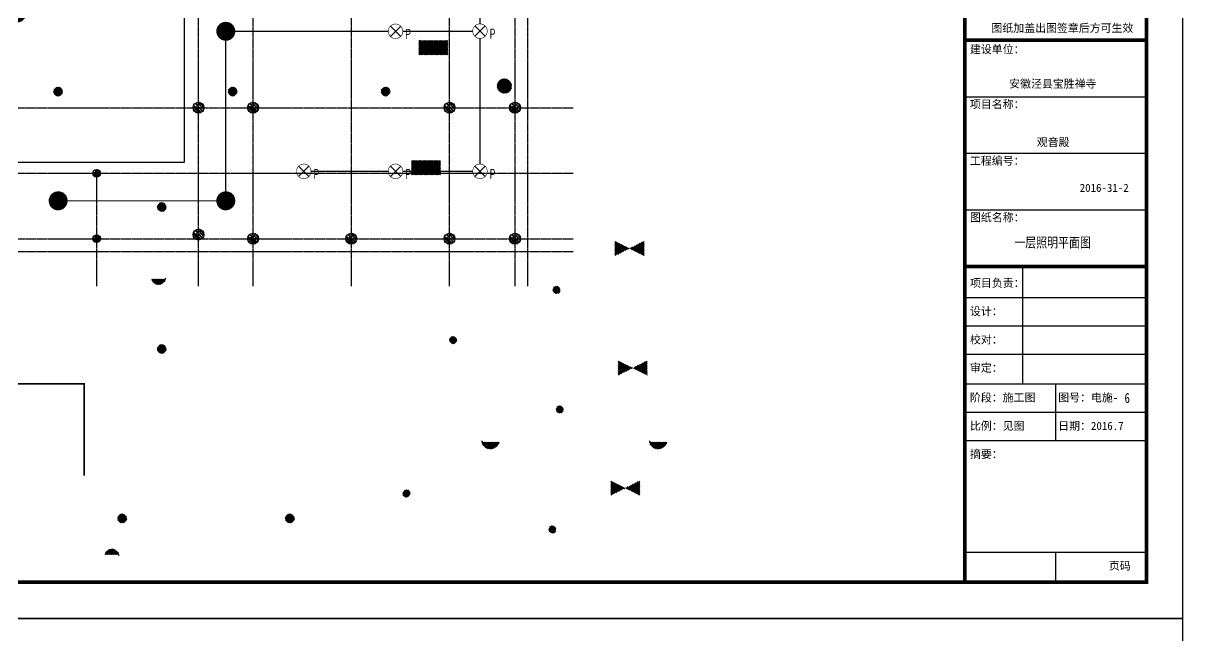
# Model space of a CAD drawing. Extents: x -137808 to 103746506, y -332957 to -111547.
# Drawn here: x 139043 to 170921, y -233222 to -216387 of the extents above; entities that cross this region are included whole.
import ezdxf

# ---------------------------------------------------------------- set-up
doc = ezdxf.new("R2010")
doc.units = 0
doc.header["$LTSCALE"] = 25
doc.header["$MEASUREMENT"] = 0
doc.linetypes.add('DOTE', pattern=[2.42, 2, -0.2, 0.02, -0.2])
doc.layers.get('0').update_dxf_attribs({"linetype": 'CONTINUOUS'})
for name, color, linetype in [('DOTE', 1, 'DOTE'), ('PUB_TITLE', 4, 'CONTINUOUS'), ('电-强电平面-线缆', 3, 'CONTINUOUS'), ('设备-照明', 3, 'CONTINUOUS'), ('设备-箱柜', 3, 'CONTINUOUS')]:
    doc.layers.add(name, color=color, linetype=linetype)
doc.styles.add('-楷体_GB2312', font='', dxfattribs={"width": 0.8})
doc.styles.add('IDQSTYLE', font='txt.shx', dxfattribs={"width": 0.7, "bigfont": 'hztxt.shx'})
doc.styles.get("Standard").update_dxf_attribs({"font": 'GBENOR', "bigfont": 'GBCBIG'})
doc.styles.add('仿宋', font='')
doc.styles.get('-楷体_GB2312').set_extended_font_data('KaiTi_GB2312')
doc.styles.get('仿宋').set_extended_font_data('FangSong')

# ---------------------------------------------------------------- blocks, each defined once
blk = doc.blocks.new('tjnhty')
for p, q in [((1267557, -1759313), (1272551, -1759313)), ((1267557, -1760867), (1272551, -1760867)), ((1267557, -1762422), (1272551, -1762422)), ((1267557, -1763977), (1272551, -1763977)), ((1269142, -1763977), (1269142, -1767203)), ((1267557, -1764832), (1272551, -1764832)), ((1267557, -1765609), (1272551, -1765609)), ((1267557, -1766386), (1272551, -1766386)), ((1267557, -1766386), (1272551, -1766386)), ((1267557, -1767203), (1272551, -1767203)), ((1270054, -1767203), (1270054, -1768757)), ((1267557, -1767980), (1272551, -1767980)), ((1267557, -1768757), (1272551, -1768757)), ((1267557, -1771828), (1272551, -1771828)), ((1270054, -1771828), (1270054, -1772653))]:
    blk.add_line(p, q)
at = {"const_width": 100}
for points in [[(1267557, -1732653), (1267557, -1772653)], [(1267557, -1757758), (1272551, -1757758)], [(1267557, -1763977), (1272551, -1763977)]]:
    blk.add_lwpolyline(points, dxfattribs=at)
blk.add_lwpolyline([(1267557, -1732653), (1272551, -1732653), (1272551, -1772653), (1267557, -1772653)], close=True, dxfattribs=at)
at = {"style": '仿宋'}
for s, p in [('图纸加盖出图签章后方可生效', (1268291, -1757535)), ('建设单位：', (1267699, -1758119)), ('安徽泾县宝胜禅寺', (1268778, -1759066)), ('项目名称：', (1267699, -1759630)), ('观音殿', (1269535, -1760674)), ('工程编号：', (1267699, -1761185)), ('2016-31-2', (1270717, -1761927)), ('图纸名称：', (1267699, -1762740)), ('项目负责：', (1267699, -1764543)), ('设计：', (1267699, -1765321)), ('校对：', (1267699, -1766098)), ('审定：', (1267699, -1766875)), ('阶段：施工图', (1267699, -1767691)), ('图号：电施-', (1270126, -1767691)), ('比例：见图', (1267699, -1768469)), ('日期：2016.7', (1270126, -1768469)), ('摘要：', (1267699, -1769246)), ('页码', (1271520, -1772312))]:
    blk.add_text(s, height=220, dxfattribs=at).set_placement(p)
blk = doc.blocks.new('HC000001')
at = {"color": 0, "linetype": 'Continuous'}
for p, q in [((1.77, 1.77), (-1.77, -1.77)), ((-1.77, 1.77), (1.77, -1.77))]:
    blk.add_line(p, q, dxfattribs=at)
at = {"color": 0, "linetype": 'Continuous', "const_width": 0.2}
blk.add_lwpolyline([(1.77, -1.77, 0.198912), (2.5, 0, 0.198912), (1.77, 1.77, 0.198912), (0, 2.5, 0.198912), (-1.77, 1.77, 0.198912), (-2.5, 0, 0.198912), (-1.77, -1.77, 0.198912), (0, -2.5, 0.198912)], format="xyb", close=True, dxfattribs=at)
at = {"color": 0, "style": 'IDQSTYLE', "width": 0.7}
for tag, p in [('PSFHATT', (-5.49, 3.24)), ('C', (3.36, -2.66))]:
    blk.add_attdef(tag, p, '', height=2.5, dxfattribs=at)
blk = doc.blocks.new('*X')
at = {"color": 0, "linetype": 'Continuous'}
for p, q in [((192.59, 446.72), (193.93, 448.06)), ((192.59, 446.72), (193.87, 448.01)), ((192.65, 447.21), (193.44, 448)), ((192.65, 446.36), (194.23, 447.94)), ((192.67, 446.38), (194.27, 447.98)), ((192.69, 447.24), (193.35, 447.91)), ((192.79, 446.07), (194.52, 447.8)), ((192.81, 446.1), (194.55, 447.84)), ((192.98, 445.84), (194.75, 447.61)), ((193.01, 445.87), (194.78, 447.64)), ((193.23, 445.66), (194.93, 447.37)), ((193.27, 445.7), (194.95, 447.39)), ((193.53, 445.54), (195.05, 447.06)), ((193.58, 445.59), (195.06, 447.07)), ((193.92, 445.51), (195.08, 446.67)), ((193.98, 445.57), (195.08, 446.67)), ((194.61, 445.77), (194.82, 445.99)), ((163.77, 434.88), (163.89, 435)), ((163.77, 434.45), (164.18, 434.86)), ((163.77, 434.03), (164.46, 434.72)), ((163.77, 433.6), (164.74, 434.57)), ((163.77, 433.18), (165.02, 434.43)), ((163.77, 432.76), (165.31, 434.29)), ((163.77, 432.33), (165.59, 434.15)), ((163.77, 431.91), (165.87, 434.01)), ((163.77, 431.48), (166.16, 433.87)), ((163.77, 431.06), (166.44, 433.73)), ((163.77, 430.63), (166.72, 433.58)), ((169.55, 432.17), (171.11, 433.73)), ((169.83, 432.03), (171.96, 434.15)), ((170.12, 431.89), (172.8, 434.58)), ((170.4, 431.75), (173.65, 435)), ((170.68, 431.6), (173.77, 434.69)), ((170.96, 431.46), (173.77, 434.27)), ((171.25, 431.32), (173.77, 433.85)), ((163.77, 430.21), (167, 433.44)), ((164.32, 430.33), (167.29, 433.3)), ((165.17, 430.76), (167.57, 433.16)), ((166.02, 431.18), (167.85, 433.02)), ((166.86, 431.61), (168.14, 432.88)), ((167.71, 432.03), (168.42, 432.74)), ((168.56, 432.45), (168.7, 432.59)), ((168.98, 432.45), (169.41, 432.88)), ((169.27, 432.31), (170.26, 433.3)), ((171.53, 431.18), (173.77, 433.42)), ((171.81, 431.04), (173.77, 433)), ((172.1, 430.9), (173.77, 432.57)), ((172.38, 430.76), (173.77, 432.15)), ((172.66, 430.61), (173.77, 431.72)), ((172.94, 430.47), (173.77, 431.3)), ((173.23, 430.33), (173.77, 430.88)), ((173.51, 430.19), (173.77, 430.45)), ((232.27, 320.09), (237.18, 325)), ((232.27, 320.51), (236.75, 325)), ((232.27, 320.94), (236.33, 325)), ((232.27, 321.36), (235.9, 325)), ((232.27, 321.79), (235.48, 325)), ((232.27, 322.21), (235.06, 325)), ((232.27, 322.63), (234.63, 325)), ((232.27, 323.06), (234.21, 325)), ((232.27, 323.48), (233.78, 325)), ((232.27, 323.91), (233.36, 325)), ((232.27, 324.33), (232.93, 325)), ((232.27, 324.76), (232.51, 325)), ((232.6, 320), (237.6, 325)), ((233.02, 320), (238.02, 325)), ((233.45, 320), (238.45, 325)), ((233.87, 320), (238.87, 325)), ((234.3, 320), (239.3, 325)), ((234.72, 320), (239.72, 325)), ((235.15, 320), (240.15, 325)), ((235.57, 320), (240.57, 325)), ((235.99, 320), (240.99, 325)), ((236.42, 320), (241.42, 325)), ((236.84, 320), (241.84, 325)), ((237.27, 320), (242.27, 325)), ((237.69, 320), (242.27, 324.57)), ((238.12, 320), (242.27, 324.15)), ((238.54, 320), (242.27, 323.72)), ((238.96, 320), (242.27, 323.3)), ((239.39, 320), (242.27, 322.88)), ((239.81, 320), (242.27, 322.45)), ((240.24, 320), (242.27, 322.03)), ((240.66, 320), (242.27, 321.6)), ((241.09, 320), (242.27, 321.18)), ((241.51, 320), (242.27, 320.75)), ((241.93, 320), (242.27, 320.33)), ((278.36, 223.2), (280.79, 225.63)), ((278.36, 222.93), (281.06, 225.62)), ((278.39, 223.51), (280.47, 225.6)), ((278.4, 222.68), (281.31, 225.59)), ((278.45, 222.45), (279.79, 223.79)), ((278.47, 223.88), (280.11, 225.52)), ((278.52, 222.24), (279.62, 223.34)), ((278.69, 224.39), (279.6, 225.29)), ((279.61, 223.04), (280.95, 224.38)), ((279.62, 223.34), (280.65, 224.37)), ((279.65, 222.8), (281.19, 224.34)), ((279.73, 222.59), (281.39, 224.26)), ((279.79, 223.79), (280.2, 224.2)), ((279.83, 222.42), (281.57, 224.16)), ((279.94, 223.09), (280.9, 224.05)), ((279.96, 222.26), (281.73, 224.03)), ((279.99, 222.85), (281.14, 224)), ((279.99, 223.42), (280.57, 224)), ((280.07, 222.66), (281.33, 223.91)), ((280.11, 222.13), (281.86, 223.88)), ((280.2, 224.2), (281.54, 225.54)), ((280.2, 222.5), (281.49, 223.79)), ((280.29, 222.02), (281.97, 223.7)), ((280.35, 222.37), (281.62, 223.64)), ((280.36, 220.68), (283.31, 223.63)), ((280.49, 221.94), (282.05, 223.5)), ((280.54, 222.27), (281.71, 223.45)), ((280.61, 220.65), (283.34, 223.38)), ((280.65, 224.37), (281.75, 225.47)), ((280.72, 221.89), (282.1, 223.27)), ((280.77, 222.22), (281.77, 223.22)), ((280.95, 224.38), (281.95, 225.38)), ((281.19, 224.34), (282.13, 225.28)), ((281.39, 224.26), (282.3, 225.17)), ((281.57, 224.16), (282.46, 225.05)), ((281.73, 224.03), (282.61, 224.91)), ((281.86, 223.88), (282.75, 224.77)), ((281.97, 223.7), (282.87, 224.61)), ((281.98, 222.58), (283.25, 223.85)), ((282.05, 223.5), (282.99, 224.44)), ((282.1, 223.27), (283.09, 224.26)), ((282.1, 222.98), (283.18, 224.06)), ((278.61, 222.04), (279.61, 223.04)), ((278.71, 221.86), (279.65, 222.8)), ((278.82, 221.68), (279.73, 222.59)), ((278.94, 221.52), (279.83, 222.42)), ((279.08, 221.38), (279.96, 222.26)), ((279.22, 221.24), (280.11, 222.13)), ((279.38, 221.11), (280.29, 222.02)), ((279.55, 221), (280.49, 221.94)), ((279.73, 220.9), (280.72, 221.89)), ((279.93, 220.81), (281.01, 221.89)), ((280.14, 220.74), (281.41, 222.01)), ((280.88, 220.63), (283.36, 223.11)), ((281.01, 221.89), (282.1, 222.98)), ((281.08, 222.24), (281.74, 222.91)), ((281.18, 220.65), (283.33, 222.81)), ((281.41, 222.01), (281.98, 222.58)), ((281.54, 220.73), (283.26, 222.45)), ((282.01, 220.91), (283.07, 221.98)), ((159.6, 156.77), (159.62, 156.79)), ((159.66, 156.55), (159.91, 156.79)), ((159.75, 156.35), (160.19, 156.79)), ((159.84, 156.17), (160.47, 156.79)), ((159.95, 155.99), (160.75, 156.79)), ((160.08, 155.83), (161.04, 156.79)), ((160.21, 155.68), (161.32, 156.79)), ((160.35, 155.55), (161.6, 156.79)), ((160.51, 155.42), (161.89, 156.79)), ((160.68, 155.3), (162.17, 156.79)), ((160.86, 155.2), (162.45, 156.79)), ((161.05, 155.11), (162.73, 156.79)), ((161.26, 155.03), (163.02, 156.79)), ((161.48, 154.98), (163.3, 156.79)), ((161.72, 154.93), (163.58, 156.79)), ((161.99, 154.92), (163.87, 156.79)), ((162.29, 154.93), (164.49, 157.14)), ((162.63, 155), (164.43, 156.79)), ((163.08, 155.16), (164.27, 156.35)), ((262, 135.85), (263.24, 137.09)), ((262, 135.85), (263.24, 137.09)), ((262, 135.85), (263.24, 137.09)), ((262, 135.85), (263.24, 137.09)), ((262.02, 135.59), (263.5, 137.07)), ((262.02, 135.59), (263.5, 137.07)), ((262.02, 135.59), (263.5, 137.07)), ((262.02, 135.59), (263.5, 137.07)), ((262.05, 136.18), (262.91, 137.04)), ((262.05, 136.18), (262.91, 137.04)), ((262.05, 136.18), (262.91, 137.04)), ((262.05, 136.18), (262.91, 137.04)), ((262.09, 135.37), (263.71, 137)), ((262.09, 135.37), (263.71, 137)), ((262.09, 135.37), (263.71, 137)), ((262.09, 135.37), (263.71, 137)), ((262.18, 135.19), (263.9, 136.91)), ((262.18, 135.19), (263.9, 136.91)), ((262.18, 135.19), (263.9, 136.91)), ((262.18, 135.19), (263.9, 136.91)), ((262.3, 135.02), (264.07, 136.79)), ((262.3, 135.02), (264.07, 136.79)), ((262.3, 135.02), (264.07, 136.79)), ((262.3, 135.02), (264.07, 136.79)), ((262.44, 134.88), (264.21, 136.64)), ((262.44, 134.88), (264.21, 136.64)), ((262.44, 134.88), (264.21, 136.64)), ((262.44, 134.88), (264.21, 136.64)), ((262.61, 134.77), (264.32, 136.48)), ((262.61, 134.77), (264.32, 136.48)), ((262.61, 134.77), (264.32, 136.48)), ((262.61, 134.77), (264.32, 136.48)), ((262.8, 134.67), (264.42, 136.29)), ((262.8, 134.67), (264.42, 136.29)), ((262.8, 134.67), (264.42, 136.29)), ((262.8, 134.67), (264.42, 136.29)), ((263.02, 134.61), (264.48, 136.07)), ((263.02, 134.61), (264.48, 136.07)), ((263.02, 134.61), (264.48, 136.07)), ((263.02, 134.61), (264.48, 136.07)), ((263.28, 134.59), (264.5, 135.8)), ((263.28, 134.59), (264.5, 135.8)), ((263.28, 134.59), (264.5, 135.8)), ((263.28, 134.59), (264.5, 135.8)), ((263.62, 134.65), (264.44, 135.46)), ((263.62, 134.65), (264.44, 135.46)), ((263.62, 134.65), (264.44, 135.46)), ((263.62, 134.65), (264.44, 135.46))]:
    blk.add_line(p, q, dxfattribs=at)
blk = doc.blocks.new('HC000057')
at = {"color": 0, "linetype": 'Continuous', "const_width": 0.2}
blk.add_lwpolyline([(1.77, -1.77, 0.198912), (2.5, 0, 0.198912), (1.77, 1.77, 0.198912), (0, 2.5, 0.198912), (-1.77, 1.77, 0.198912), (-2.5, 0, 0.198912), (-1.77, -1.77, 0.198912), (0, -2.5, 0.198912)], format="xyb", close=True, dxfattribs=at)
at = {"color": 0, "linetype": 'Continuous'}
for start, end in [(135, 180), (180, 225), (90, 135), (45, 90), (0, 45), (315, 0), (225, 270), (270, 315)]:
    blk.add_arc((0, 0), 1.25, start, end, dxfattribs=at)
blk.add_blockref('*X', (-280.86, -223.13), dxfattribs=at)
at = {"color": 0, "style": 'IDQSTYLE', "width": 0.7}
blk.add_attdef('PSFHATT', (4.5, -2.5), '', height=2.5, dxfattribs=at)
blk = doc.blocks.new('HC000429')
at = {"color": 0, "linetype": 'Continuous'}
blk.add_blockref('*X', (-237.27, -322.5), dxfattribs=at)
at = {"color": 0, "style": 'IDQSTYLE', "width": 0.7}
blk.add_attdef('PSFHATT', (7, -2.5), '', height=2.5, dxfattribs=at)
blk = doc.blocks.new('HC000799')
at = {"color": 0, "linetype": 'Continuous'}
blk.add_blockref('*X', (-263.19, -134.66), dxfattribs=at)
at = {"color": 0, "style": 'IDQSTYLE', "width": 0.7}
blk.add_attdef('PSFHATT', (7, -2.5), '', height=2.5, dxfattribs=at)

msp = doc.modelspace()

# ---------------------------------------------------------------- hatches: boundary and pattern name
h = msp.add_hatch()
h.set_pattern_fill('木材', color=251, scale=20, style=0)
h.set_pattern_definition([(130, (254233.125, -138757.41), (-51.847064, 186.24683), [1200, -160, 400, -80]), (130, (254126.72, -138717.41), (132.93014, 7.10905), [240, -26.4, 480, -60]), (130, (254193.125, -138689.41), (-226.339663, 353.127904), [640, -112, 320, -80])])
h.paths.add_polyline_path([(144013, -218709, -1), (143713, -218709, -1)])
h = msp.add_hatch()
h.set_pattern_fill('木材', color=251, scale=20, style=0)
h.set_pattern_definition([(130, (255733.125, -138757.41), (-51.847064, 186.24683), [1200, -160, 400, -80]), (130, (255626.72, -138717.41), (132.93014, 7.10905), [240, -26.4, 480, -60]), (130, (255693.125, -138689.41), (-226.339663, 353.127904), [640, -112, 320, -80])])
h.paths.add_polyline_path([(145513, -218709, -1), (145213, -218709, -1)])
h = msp.add_hatch()
h.set_pattern_fill('木材', color=251, scale=20, style=0)
h.set_pattern_definition([(130, (261133.125, -138757.41), (-51.847064, 186.24683), [1200, -160, 400, -80]), (130, (261026.72, -138717.41), (132.93014, 7.10905), [240, -26.4, 480, -60]), (130, (261093.125, -138689.41), (-226.339663, 353.127904), [640, -112, 320, -80])])
h.paths.add_polyline_path([(150913, -218709, -1), (150613, -218709, -1)])
h = msp.add_hatch()
h.set_pattern_fill('木材', color=251, scale=20, style=0)
h.set_pattern_definition([(130, (262933.125, -138757.41), (-51.847064, 186.24683), [1200, -160, 400, -80]), (130, (262826.72, -138717.41), (132.93014, 7.10905), [240, -26.4, 480, -60]), (130, (262893.125, -138689.41), (-226.339663, 353.127904), [640, -112, 320, -80])])
h.paths.add_polyline_path([(152713, -218709, -1), (152413, -218709, -1)])
h = msp.add_hatch()
h.set_pattern_fill('木材', color=251, scale=14, style=0)
h.set_pattern_definition([(130, (218323.52, -164545.39), (-36.292945, 130.37278), [840, -112, 280, -56]), (130, (218249.04, -164517.39), (93.051096, 4.97633), [168, -18.48, 336, -42]), (130, (218295.523, -164497.79), (-158.437764, 247.189533), [448, -78.4, 224, -56])])
h.paths.add_polyline_path([(141169, -220511, -1), (140959, -220511, -1)])
h = msp.add_hatch()
h.set_pattern_fill('木材', color=251, scale=20, style=0)
h.set_pattern_definition([(130, (254233.125, -142244.126), (-51.847064, 186.24683), [1200, -160, 400, -80]), (130, (254126.72, -142204.13), (132.93014, 7.10905), [240, -26.4, 480, -60]), (130, (254193.125, -142176.126), (-226.339663, 353.127904), [640, -112, 320, -80])])
h.paths.add_polyline_path([(144013, -222195, -1), (143713, -222195, -1)])
h = msp.add_hatch()
h.set_pattern_fill('木材', color=251, scale=20, style=0)
h.set_pattern_definition([(130, (255733.125, -142357.41), (-51.847064, 186.24683), [1200, -160, 400, -80]), (130, (255626.72, -142317.41), (132.93014, 7.10905), [240, -26.4, 480, -60]), (130, (255693.125, -142289.41), (-226.339663, 353.127904), [640, -112, 320, -80])])
h.paths.add_polyline_path([(145513, -222309, -1), (145213, -222309, -1)])
h = msp.add_hatch()
h.set_pattern_fill('木材', color=251, scale=20, style=0)
h.set_pattern_definition([(130, (258433.125, -142357.41), (-51.847064, 186.24683), [1200, -160, 400, -80]), (130, (258326.72, -142317.41), (132.93014, 7.10905), [240, -26.4, 480, -60]), (130, (258393.125, -142289.41), (-226.339663, 353.127904), [640, -112, 320, -80])])
h.paths.add_polyline_path([(148213, -222309, -1), (147913, -222309, -1)])
h = msp.add_hatch()
h.set_pattern_fill('木材', color=251, scale=20, style=0)
h.set_pattern_definition([(130, (261133.125, -142357.41), (-51.847064, 186.24683), [1200, -160, 400, -80]), (130, (261026.72, -142317.41), (132.93014, 7.10905), [240, -26.4, 480, -60]), (130, (261093.125, -142289.41), (-226.339663, 353.127904), [640, -112, 320, -80])])
h.paths.add_polyline_path([(150913, -222309, -1), (150613, -222309, -1)])
h = msp.add_hatch()
h.set_pattern_fill('木材', color=251, scale=20, style=0)
h.set_pattern_definition([(130, (262933.125, -142357.41), (-51.847064, 186.24683), [1200, -160, 400, -80]), (130, (262826.72, -142317.41), (132.93014, 7.10905), [240, -26.4, 480, -60]), (130, (262893.125, -142289.41), (-226.339663, 353.127904), [640, -112, 320, -80])])
h.paths.add_polyline_path([(152713, -222309, -1), (152413, -222309, -1)])
h = msp.add_hatch()
h.set_pattern_fill('木材', color=251, scale=14, style=0)
h.set_pattern_definition([(130, (218323.52, -166345.39), (-36.292945, 130.37278), [840, -112, 280, -56]), (130, (218249.04, -166317.39), (93.051096, 4.97633), [168, -18.48, 336, -42]), (130, (218295.523, -166297.79), (-158.437764, 247.189533), [448, -78.4, 224, -56])])
h.paths.add_polyline_path([(141169, -222311, -1), (140959, -222311, -1)])

# ---------------------------------------------------------------- linework, layer by layer
at = {"color": 251}
msp.add_lwpolyline([(124879, -220211), (118264, -220211), (118264, -211824), (143464, -211824), (143464, -220211), (136949, -220211)], dxfattribs=at)
for points, const_width in [([(145314, -218848), (145314, -222167)], 2), ([(145414, -218849), (145414, -222168)], 2), ([(121259, -228823), (121259, -226299), (140720, -226299), (140720, -228823)], 50)]:
    msp.add_lwpolyline(points, dxfattribs=dict(at, const_width=const_width))
for centre, radius in [((143863, -218709), 150), ((145363, -218709), 150), ((150763, -218709), 150), ((152563, -218709), 150), ((141064, -220511), 105), ((143863, -222195), 150), ((145363, -222309), 150), ((148063, -222309), 150), ((150763, -222309), 150), ((152563, -222309), 150), ((141064, -222311), 105)]:
    msp.add_circle(centre, radius, dxfattribs=at)
at = {"layer": 'DOTE'}
for p, q in [((145364, -223611), (145364, -197011)), ((150764, -223611), (150764, -197011)), ((152914, -223611), (152914, -197011)), ((143864, -223611), (143864, -210561)), ((148064, -223611), (148064, -210561)), ((152564, -223611), (152564, -210561)), ((107964, -218711), (154164, -218711)), ((107964, -220511), (154164, -220511)), ((141064, -223611), (141064, -220511)), ((107964, -222311), (154164, -222311)), ((107964, -222661), (154164, -222661))]:
    msp.add_line(p, q, dxfattribs=at)
at = {"layer": 'PUB_TITLE'}
for points in [[(96621, -232747), (170921, -232747), (170921, -190747), (96621, -190747)], [(96621, -274747), (170921, -274747), (170921, -232747), (96621, -232747)]]:
    msp.add_lwpolyline(points, close=True, dxfattribs=at)
at = {"layer": 'PUB_TITLE', "const_width": 100}
msp.add_lwpolyline([(99121, -231747), (169921, -231747), (169921, -191747), (99121, -191747)], close=True, dxfattribs=at)
at = {"layer": '电-强电平面-线缆', "color": 1, "linetype": 'Continuous', "const_width": 35}
for points in [[(151600, -216405), (151600, -213010)], [(144863, -216609), (149079, -216609)], [(149479, -216609), (151400, -216609)], [(144613, -221018), (144613, -216859)], [(151600, -220258), (151600, -216805)], [(146956, -220458), (149079, -220458)], [(149479, -220458), (151400, -220458)], [(140254, -221268), (144363, -221268)]]:
    msp.add_lwpolyline(points, dxfattribs=at)

# ---------------------------------------------------------------- block references
msp.add_blockref('tjnhty', (-1102630, 1540906))
msp.add_blockref('tjnhty', (-1102630, 1540906))
at = {"layer": '设备-照明', "yscale": 100, "zscale": 100}
for p, xscale in [((141764, -209536), 100), ((146562, -209536), 100), ((150768, -209536), 100), ((144613, -212709), 100), ((144613, -216609), 100), ((140004, -221268), -100), ((144613, -221268), -100)]:
    msp.add_blockref('HC000057', p, dxfattribs=dict(at, xscale=xscale))
at = {"layer": '设备-照明', "xscale": 80, "yscale": 80, "zscale": 80, "rotation": 180}
for p in [(148156, -198746), (148244, -202031), (148040, -205331)]:
    msp.add_blockref('HC000799', p, dxfattribs=at)
at = {"layer": '设备-照明'}
ref = msp.add_blockref('HC000001', (149279, -216609), dxfattribs=dict(at, xscale=80, yscale=80, zscale=80))
ref.add_attrib('C', 'P', (149548, -216822), dxfattribs={"layer": '0', "color": 0, "height": 280, "width": 0.8})
ref = msp.add_blockref('HC000001', (151600, -216605), dxfattribs=dict(at, xscale=80, yscale=80, zscale=80))
ref.add_attrib('C', 'P', (151868, -216818), dxfattribs={"layer": '0', "color": 0, "height": 280, "width": 0.8})
ref = msp.add_blockref('HC000001', (146756, -220458), dxfattribs=dict(at, xscale=80, yscale=80, zscale=80))
ref.add_attrib('C', 'P', (147024, -220671), dxfattribs={"layer": '0', "color": 0, "height": 280, "width": 0.8})
ref = msp.add_blockref('HC000001', (149279, -220458), dxfattribs=dict(at, xscale=80, yscale=80, zscale=80))
ref.add_attrib('C', 'P', (149548, -220671), dxfattribs={"layer": '0', "color": 0, "height": 280, "width": 0.8})
ref = msp.add_blockref('HC000001', (151600, -220458), dxfattribs=dict(at, xscale=80, yscale=80, zscale=80))
ref.add_attrib('C', 'P', (151868, -220671), dxfattribs={"layer": '0', "color": 0, "height": 280, "width": 0.8})
at = {"layer": '设备-箱柜', "xscale": 80, "yscale": 80, "zscale": 80}
msp.add_blockref('HC000429', (148784, -210164), dxfattribs=at)
at = {"layer": '设备-箱柜', "xscale": -80, "yscale": 80, "zscale": 80, "rotation": 180}
msp.add_blockref('HC000429', (147501, -244243), dxfattribs=at)

# ---------------------------------------------------------------- texts
at = {"style": '-楷体_GB2312', "width": 0.8}
for s, height, p in [('一层照明平面图', 275.2, (166291, -222549)), ('6', 275, (169318, -226823))]:
    msp.add_text(s, height=height, dxfattribs=at).set_placement(p)

doc.saveas('drawing.dxf')
